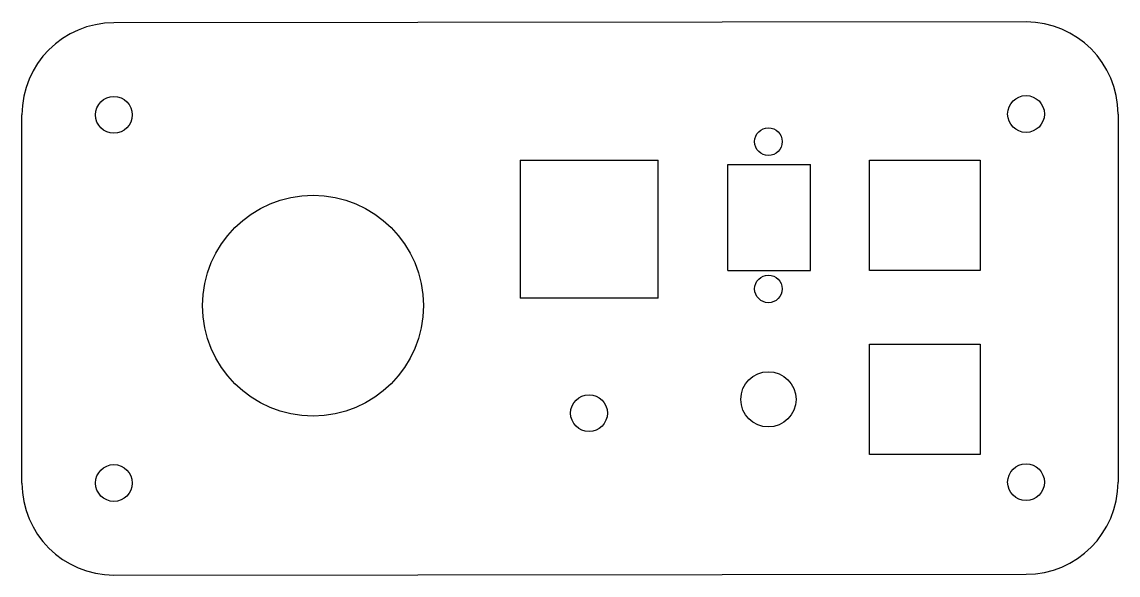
# Model space of a CAD drawing. Header units: millimetres. Extents: x 5 to 124, y 5 to 65.
import ezdxf

# ---------------------------------------------------------------- set-up
doc = ezdxf.new("R2010")
doc.units = ezdxf.units.MM
doc.header["$LTSCALE"] = 10
doc.layers.get('0').update_dxf_attribs({"linetype": 'CONTINUOUS'})

msp = doc.modelspace()

# ---------------------------------------------------------------- linework, layer by layer
at = {"linetype": 'CONTINUOUS'}
for p, q in [((114.14, 65.09), (15, 65)), ((5, 15), (5, 55)), ((124.14, 55.09), (124.14, 15.09)), ((59.14, 50.09), (74.14, 50.09)), ((59.14, 50.09), (59.14, 35.09)), ((74.14, 35.09), (74.14, 50.09)), ((81.71, 38.1), (81.71, 49.6)), ((81.71, 49.6), (90.71, 49.6)), ((90.71, 38.1), (90.71, 49.6)), ((81.71, 38.1), (90.71, 38.1)), ((74.14, 35.09), (59.14, 35.09)), ((15, 5), (114.14, 5.09))]:
    msp.add_line(p, q, dxfattribs=at)
for points in [[(97.14, 50.09), (109.14, 50.09), (109.14, 38.09), (97.14, 38.09), (97.14, 50.09)], [(97.14, 30.09), (109.14, 30.09), (109.14, 18.09), (97.14, 18.09), (97.14, 30.09)]]:
    msp.add_lwpolyline(points, close=True, dxfattribs=at)
for centre, radius in [((15, 55), 2), ((114.14, 55.09), 2), ((86.14, 52.09), 1.5), ((36.64, 34.27), 12), ((86.14, 36.09), 1.5), ((86.14, 24.09), 3), ((66.64, 22.59), 2), ((15, 15), 2), ((114.14, 15.09), 2)]:
    msp.add_circle(centre, radius, dxfattribs=at)
for centre, start, end in [((15, 55), 90, 180), ((114.14, 55.09), 0, 90), ((15, 15), 180, 270), ((114.14, 15.09), 270, 0)]:
    msp.add_arc(centre, 10, start, end, dxfattribs=at)

doc.saveas('drawing.dxf')
